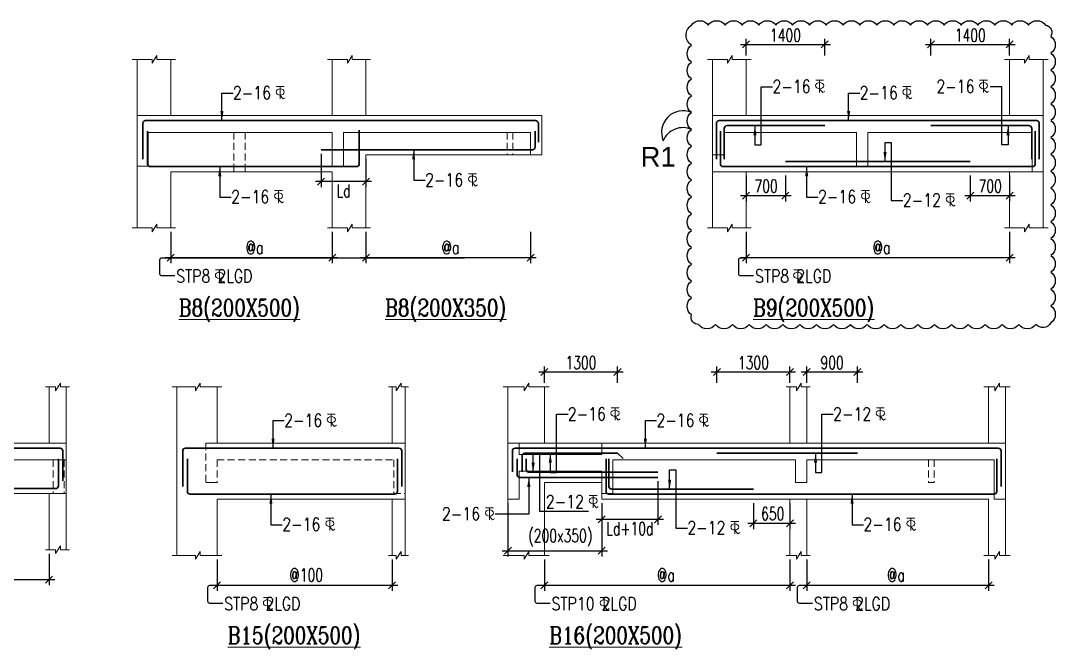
# Model space of a CAD drawing. Header units: millimetres. Extents: x 1255966 to 1543449, y 318653 to 465396.
# Drawn here: x 1524596 to 1543012, y 363590 to 374783 of the extents above; entities that cross this region are included whole.
import ezdxf

# ---------------------------------------------------------------- set-up
doc = ezdxf.new("R2010")
doc.units = ezdxf.units.MM
doc.header["$LTSCALE"] = 500
doc.header["$MEASUREMENT"] = 0
doc.header["$PDMODE"] = 34
doc.linetypes.add('HIDDEN', pattern=[0.375, 0.25, -0.125])
doc.layers.get('Defpoints').update_dxf_attribs({"lineweight": 0})
for name, color, linetype, lineweight in [('BEAM ELE', 2, 'Continuous', 15), ('DIM', 1, 'Continuous', 20), ('TAXT', 3, 'Continuous', 15), ('TEXT', 7, 'Continuous', 13), ('TEXT2', 3, 'Continuous', 15), ('TOWER AREA BEAM..', 3, 'Continuous', 20)]:
    doc.layers.add(name, color=color, linetype=linetype, lineweight=lineweight)
for name, color, linetype in [('CLOUD', 95, 'Continuous'), ('D', 10, 'Continuous'), ('ST DIM.', 1, 'Continuous'), ('STEEL', 1, 'Continuous')]:
    doc.layers.add(name, color=color, linetype=linetype)
doc.styles.add('2MM', font='romans.shx', dxfattribs={"width": 0.7})
doc.styles.add('3mm', font='arial.ttf')
doc.styles.add('BHTESHT$0$HSCC2', font='romanc.shx')
doc.styles.add('haider', font='romans.shx')
doc.dimstyles.new('SHUIB MOD.', dxfattribs={"dimtxt": 230, "dimasz": 130, "dimexe": 100, "dimexo": 70, "dimgap": 50, "dimtad": 2, "dimdec": 0, "dimzin": 4, "dimdsep": 46, "dimtxsty": '2MM', "dimblk": 'OBLIQUE', "dimcen": 0.09, "dimdle": 100, "dimclrd": 1, "dimclre": 1, "dimclrt": 3, "dimadec": 0, "dimazin": 0, "dimtfac": 1, "dimtdec": 0, "dimtix": 1, "dimtmove": 2, "dimatfit": 3, "dimfxl": 100, "dimtolj": 1, "dimlwd": -1, "dimarcsym": 0})

# ---------------------------------------------------------------- blocks, each defined once
blk = doc.blocks.new('_Oblique')
at = {"color": 0, "linetype": 'ByBlock', "lineweight": -2}
blk.add_line((-0.5, -0.5), (0.5, 0.5), dxfattribs=at)
blk = doc.blocks.new('A$C76682FD6')
at = {"layer": 'TEXT', "color": 3, "ltscale": 0.2}
for p, q in [((143, 219, -1), (2, 219, -1)), ((72, 0, -1), (72, 219, -1)), ((72, 63, -1), (128, 0, -1)), ((128, 0, -1), (162, 21))]:
    blk.add_line(p, q, dxfattribs=at)
blk.add_ellipse((72, 124, -1), major_axis=(72.3, 0), ratio=0.753223, dxfattribs=at)
blk = doc.blocks.new('*D117')
at = {"layer": 'Defpoints', "color": 0, "ltscale": 100, "transparency": 16777216}
for p in [(1537509, 371094, 6), (1542199, 371094, 6), (1542199, 370564)]:
    blk.add_point(p, dxfattribs=at)
at = {"layer": 'ST DIM.', "color": 1, "lineweight": -2, "ltscale": 100, "transparency": 16777216}
for p, q in [((1537509, 371024), (1537509, 370464)), ((1542199, 371024), (1542199, 370464))]:
    blk.add_line(p, q, dxfattribs=at)
at = {"layer": 'ST DIM.', "color": 1, "ltscale": 100, "transparency": 16777216}
blk.add_line((1537409, 370564), (1542299, 370564), dxfattribs=at)
at = {"layer": 'ST DIM.', "color": 1, "ltscale": 100, "transparency": 16777216, "xscale": 125, "yscale": 125, "zscale": 125, "rotation": 180}
blk.add_blockref('_Oblique', (1537509, 370564), dxfattribs=at)
at = {"layer": 'ST DIM.', "color": 1, "ltscale": 100, "transparency": 16777216, "xscale": 125, "yscale": 125, "zscale": 125}
blk.add_blockref('_Oblique', (1542199, 370564), dxfattribs=at)
at = {"layer": 'ST DIM.', "color": 3, "ltscale": 100, "transparency": 16777216, "insert": (1539918, 370744), "char_height": 230, "attachment_point": 5, "style": '2MM'}
blk.add_mtext('\\A1;@a', dxfattribs=at)
blk = doc.blocks.new('*D118')
at = {"layer": 'Defpoints', "color": 0, "ltscale": 100, "transparency": 16777216}
for p in [(1542199, 374360), (1540799, 374094), (1542199, 374094)]:
    blk.add_point(p, dxfattribs=at)
at = {"layer": 'ST DIM.', "color": 1, "lineweight": -2, "ltscale": 100, "transparency": 16777216}
for p, q in [((1540799, 374164), (1540799, 374460)), ((1542199, 374164), (1542199, 374460))]:
    blk.add_line(p, q, dxfattribs=at)
at = {"layer": 'ST DIM.', "color": 1, "ltscale": 100, "transparency": 16777216}
blk.add_line((1540699, 374360), (1542299, 374360), dxfattribs=at)
at = {"layer": 'ST DIM.', "color": 1, "ltscale": 100, "transparency": 16777216, "xscale": 125, "yscale": 125, "zscale": 125, "rotation": 180}
blk.add_blockref('_Oblique', (1540799, 374360), dxfattribs=at)
at = {"layer": 'ST DIM.', "color": 1, "ltscale": 100, "transparency": 16777216, "xscale": 125, "yscale": 125, "zscale": 125}
blk.add_blockref('_Oblique', (1542199, 374360), dxfattribs=at)
at = {"layer": 'ST DIM.', "color": 3, "ltscale": 100, "transparency": 16777216, "insert": (1541499, 374525), "char_height": 230, "attachment_point": 5, "style": '2MM'}
blk.add_mtext('\\A1;1400', dxfattribs=at)
blk = doc.blocks.new('*D119')
at = {"layer": 'Defpoints', "color": 0, "ltscale": 100, "transparency": 16777216}
for p in [(1538909, 374360), (1537509, 374094), (1538909, 374094)]:
    blk.add_point(p, dxfattribs=at)
at = {"layer": 'ST DIM.', "color": 1, "lineweight": -2, "ltscale": 100, "transparency": 16777216}
for p, q in [((1537509, 374164), (1537509, 374460)), ((1538909, 374164), (1538909, 374460))]:
    blk.add_line(p, q, dxfattribs=at)
at = {"layer": 'ST DIM.', "color": 1, "ltscale": 100, "transparency": 16777216}
blk.add_line((1537409, 374360), (1539009, 374360), dxfattribs=at)
at = {"layer": 'ST DIM.', "color": 1, "ltscale": 100, "transparency": 16777216, "xscale": 125, "yscale": 125, "zscale": 125, "rotation": 180}
blk.add_blockref('_Oblique', (1537509, 374360), dxfattribs=at)
at = {"layer": 'ST DIM.', "color": 1, "ltscale": 100, "transparency": 16777216, "xscale": 125, "yscale": 125, "zscale": 125}
blk.add_blockref('_Oblique', (1538909, 374360), dxfattribs=at)
at = {"layer": 'ST DIM.', "color": 3, "ltscale": 100, "transparency": 16777216, "insert": (1538209, 374525), "char_height": 230, "attachment_point": 5, "style": '2MM'}
blk.add_mtext('\\A1;1400', dxfattribs=at)
blk = doc.blocks.new('*D120')
at = {"layer": 'Defpoints', "color": 0, "ltscale": 100, "transparency": 16777216}
for p in [(1537509, 372094), (1538209, 372094), (1537509, 371665)]:
    blk.add_point(p, dxfattribs=at)
at = {"layer": 'ST DIM.', "color": 1, "lineweight": -2, "ltscale": 100, "transparency": 16777216}
for p, q in [((1537509, 372024), (1537509, 371565)), ((1538209, 372024), (1538209, 371565))]:
    blk.add_line(p, q, dxfattribs=at)
at = {"layer": 'ST DIM.', "color": 1, "ltscale": 100, "transparency": 16777216}
blk.add_line((1538309, 371665), (1537409, 371665), dxfattribs=at)
at = {"layer": 'ST DIM.', "color": 1, "ltscale": 100, "transparency": 16777216, "xscale": 125, "yscale": 125, "zscale": 125, "rotation": 180}
blk.add_blockref('_Oblique', (1537509, 371665), dxfattribs=at)
at = {"layer": 'ST DIM.', "color": 1, "ltscale": 100, "transparency": 16777216, "xscale": 125, "yscale": 125, "zscale": 125}
blk.add_blockref('_Oblique', (1538209, 371665), dxfattribs=at)
at = {"layer": 'ST DIM.', "color": 3, "ltscale": 100, "transparency": 16777216, "insert": (1537864, 371837), "char_height": 230, "attachment_point": 5, "style": '2MM'}
blk.add_mtext('\\A1;700', dxfattribs=at)
blk = doc.blocks.new('*D121')
at = {"layer": 'Defpoints', "color": 0, "ltscale": 100, "transparency": 16777216}
for p in [(1541499, 372094), (1542199, 372094), (1541499, 371665)]:
    blk.add_point(p, dxfattribs=at)
at = {"layer": 'ST DIM.', "color": 1, "lineweight": -2, "ltscale": 100, "transparency": 16777216}
for p, q in [((1541499, 372024), (1541499, 371565)), ((1542199, 372024), (1542199, 371565))]:
    blk.add_line(p, q, dxfattribs=at)
at = {"layer": 'ST DIM.', "color": 1, "ltscale": 100, "transparency": 16777216}
blk.add_line((1542299, 371665), (1541399, 371665), dxfattribs=at)
at = {"layer": 'ST DIM.', "color": 1, "ltscale": 100, "transparency": 16777216, "xscale": 125, "yscale": 125, "zscale": 125, "rotation": 180}
blk.add_blockref('_Oblique', (1541499, 371665), dxfattribs=at)
at = {"layer": 'ST DIM.', "color": 1, "ltscale": 100, "transparency": 16777216, "xscale": 125, "yscale": 125, "zscale": 125}
blk.add_blockref('_Oblique', (1542199, 371665), dxfattribs=at)
at = {"layer": 'ST DIM.', "color": 3, "ltscale": 100, "transparency": 16777216, "insert": (1541854, 371837), "char_height": 230, "attachment_point": 5, "style": '2MM'}
blk.add_mtext('\\A1;700', dxfattribs=at)
blk = doc.blocks.new('*D122')
at = {"layer": 'Defpoints', "color": 0, "ltscale": 100, "transparency": 16777216}
for p in [(1527267, 371094, 6), (1530142, 371094, 6), (1530142, 370564)]:
    blk.add_point(p, dxfattribs=at)
at = {"layer": 'ST DIM.', "color": 1, "lineweight": -2, "ltscale": 100, "transparency": 16777216}
for p, q in [((1527267, 371024), (1527267, 370464)), ((1530142, 371024), (1530142, 370464))]:
    blk.add_line(p, q, dxfattribs=at)
at = {"layer": 'ST DIM.', "color": 1, "ltscale": 100, "transparency": 16777216}
blk.add_line((1527167, 370564), (1530242, 370564), dxfattribs=at)
at = {"layer": 'ST DIM.', "color": 1, "ltscale": 100, "transparency": 16777216, "xscale": 125, "yscale": 125, "zscale": 125, "rotation": 180}
blk.add_blockref('_Oblique', (1527267, 370564), dxfattribs=at)
at = {"layer": 'ST DIM.', "color": 1, "ltscale": 100, "transparency": 16777216, "xscale": 125, "yscale": 125, "zscale": 125}
blk.add_blockref('_Oblique', (1530142, 370564), dxfattribs=at)
at = {"layer": 'ST DIM.', "color": 3, "ltscale": 100, "transparency": 16777216, "insert": (1528757, 370744), "char_height": 230, "attachment_point": 5, "style": '2MM'}
blk.add_mtext('\\A1;@a', dxfattribs=at)
blk = doc.blocks.new('*D123')
at = {"layer": 'Defpoints', "color": 0, "ltscale": 100, "transparency": 16777216}
for p in [(1530742, 371094, 6), (1533672, 371094, 6), (1533672, 370564)]:
    blk.add_point(p, dxfattribs=at)
at = {"layer": 'ST DIM.', "color": 1, "lineweight": -2, "ltscale": 100, "transparency": 16777216}
for p, q in [((1530742, 371024), (1530742, 370464)), ((1533672, 371024), (1533672, 370464))]:
    blk.add_line(p, q, dxfattribs=at)
at = {"layer": 'ST DIM.', "color": 1, "ltscale": 100, "transparency": 16777216}
blk.add_line((1530642, 370564), (1533772, 370564), dxfattribs=at)
at = {"layer": 'ST DIM.', "color": 1, "ltscale": 100, "transparency": 16777216, "xscale": 125, "yscale": 125, "zscale": 125, "rotation": 180}
blk.add_blockref('_Oblique', (1530742, 370564), dxfattribs=at)
at = {"layer": 'ST DIM.', "color": 1, "ltscale": 100, "transparency": 16777216, "xscale": 125, "yscale": 125, "zscale": 125}
blk.add_blockref('_Oblique', (1533672, 370564), dxfattribs=at)
at = {"layer": 'ST DIM.', "color": 3, "ltscale": 100, "transparency": 16777216, "insert": (1532245, 370744), "char_height": 230, "attachment_point": 5, "style": '2MM'}
blk.add_mtext('\\A1;@a', dxfattribs=at)
blk = doc.blocks.new('*D132')
at = {"layer": 'Defpoints', "color": 0, "ltscale": 100, "transparency": 16777216}
for p in [(1522882, 365362, 6), (1525102, 365362, 6), (1525102, 364831)]:
    blk.add_point(p, dxfattribs=at)
at = {"layer": 'ST DIM.', "color": 1, "lineweight": -2, "ltscale": 100, "transparency": 16777216}
for p, q in [((1522882, 365292), (1522882, 364731)), ((1525102, 365292), (1525102, 364731))]:
    blk.add_line(p, q, dxfattribs=at)
at = {"layer": 'ST DIM.', "color": 1, "ltscale": 100, "transparency": 16777216}
blk.add_line((1522782, 364831), (1525202, 364831), dxfattribs=at)
at = {"layer": 'ST DIM.', "color": 1, "ltscale": 100, "transparency": 16777216, "xscale": 125, "yscale": 125, "zscale": 125, "rotation": 180}
blk.add_blockref('_Oblique', (1522882, 364831), dxfattribs=at)
at = {"layer": 'ST DIM.', "color": 1, "ltscale": 100, "transparency": 16777216, "xscale": 125, "yscale": 125, "zscale": 125}
blk.add_blockref('_Oblique', (1525102, 364831), dxfattribs=at)
at = {"layer": 'ST DIM.', "color": 3, "ltscale": 100, "transparency": 16777216, "insert": (1524033, 365012), "char_height": 230, "attachment_point": 5, "style": '2MM'}
blk.add_mtext('\\A1;@100', dxfattribs=at)
blk = doc.blocks.new('*D133')
at = {"layer": 'Defpoints', "color": 0, "ltscale": 100, "transparency": 16777216}
for p in [(1528092, 365262, 6), (1531207, 365262, 6), (1531207, 364731)]:
    blk.add_point(p, dxfattribs=at)
at = {"layer": 'ST DIM.', "color": 1, "lineweight": -2, "ltscale": 100, "transparency": 16777216}
for p, q in [((1528092, 365192), (1528092, 364631)), ((1531207, 365192), (1531207, 364631))]:
    blk.add_line(p, q, dxfattribs=at)
at = {"layer": 'ST DIM.', "color": 1, "ltscale": 100, "transparency": 16777216}
blk.add_line((1527992, 364731), (1531307, 364731), dxfattribs=at)
at = {"layer": 'ST DIM.', "color": 1, "ltscale": 100, "transparency": 16777216, "xscale": 125, "yscale": 125, "zscale": 125, "rotation": 180}
blk.add_blockref('_Oblique', (1528092, 364731), dxfattribs=at)
at = {"layer": 'ST DIM.', "color": 1, "ltscale": 100, "transparency": 16777216, "xscale": 125, "yscale": 125, "zscale": 125}
blk.add_blockref('_Oblique', (1531207, 364731), dxfattribs=at)
at = {"layer": 'ST DIM.', "color": 3, "ltscale": 100, "transparency": 16777216, "insert": (1529678, 364912), "char_height": 230, "attachment_point": 5, "style": '2MM'}
blk.add_mtext('\\A1;@100', dxfattribs=at)
blk = doc.blocks.new('*D134')
at = {"layer": 'Defpoints', "color": 0, "ltscale": 100, "transparency": 16777216}
for p in [(1533919, 365262, 6), (1538289, 365262, 6), (1538289, 364731)]:
    blk.add_point(p, dxfattribs=at)
at = {"layer": 'ST DIM.', "color": 1, "lineweight": -2, "ltscale": 100, "transparency": 16777216}
for p, q in [((1533919, 365192), (1533919, 364631)), ((1538289, 365192), (1538289, 364631))]:
    blk.add_line(p, q, dxfattribs=at)
at = {"layer": 'ST DIM.', "color": 1, "ltscale": 100, "transparency": 16777216}
blk.add_line((1533819, 364731), (1538389, 364731), dxfattribs=at)
at = {"layer": 'ST DIM.', "color": 1, "ltscale": 100, "transparency": 16777216, "xscale": 125, "yscale": 125, "zscale": 125, "rotation": 180}
blk.add_blockref('_Oblique', (1533919, 364731), dxfattribs=at)
at = {"layer": 'ST DIM.', "color": 1, "ltscale": 100, "transparency": 16777216, "xscale": 125, "yscale": 125, "zscale": 125}
blk.add_blockref('_Oblique', (1538289, 364731), dxfattribs=at)
at = {"layer": 'ST DIM.', "color": 3, "ltscale": 100, "transparency": 16777216, "insert": (1536081, 364912), "char_height": 230, "attachment_point": 5, "style": '2MM'}
blk.add_mtext('\\A1;@a', dxfattribs=at)
blk = doc.blocks.new('*D135')
at = {"layer": 'Defpoints', "color": 0, "ltscale": 100, "transparency": 16777216}
for p in [(1538589, 365262, 6), (1541824, 365262, 6), (1541824, 364731)]:
    blk.add_point(p, dxfattribs=at)
at = {"layer": 'ST DIM.', "color": 1, "lineweight": -2, "ltscale": 100, "transparency": 16777216}
for p, q in [((1538589, 365192), (1538589, 364631)), ((1541824, 365192), (1541824, 364631))]:
    blk.add_line(p, q, dxfattribs=at)
at = {"layer": 'ST DIM.', "color": 1, "ltscale": 100, "transparency": 16777216}
blk.add_line((1538489, 364731), (1541924, 364731), dxfattribs=at)
at = {"layer": 'ST DIM.', "color": 1, "ltscale": 100, "transparency": 16777216, "xscale": 125, "yscale": 125, "zscale": 125, "rotation": 180}
blk.add_blockref('_Oblique', (1538589, 364731), dxfattribs=at)
at = {"layer": 'ST DIM.', "color": 1, "ltscale": 100, "transparency": 16777216, "xscale": 125, "yscale": 125, "zscale": 125}
blk.add_blockref('_Oblique', (1541824, 364731), dxfattribs=at)
at = {"layer": 'ST DIM.', "color": 3, "ltscale": 100, "transparency": 16777216, "insert": (1540175, 364912), "char_height": 230, "attachment_point": 5, "style": '2MM'}
blk.add_mtext('\\A1;@a', dxfattribs=at)
blk = doc.blocks.new('*D217')
at = {"layer": 'Defpoints', "color": 0, "ltscale": 100, "transparency": 16777216}
for p in [(1529942, 372484), (1530742, 372394), (1529942, 371918)]:
    blk.add_point(p, dxfattribs=at)
at = {"layer": 'ST DIM.', "color": 1, "lineweight": -2, "ltscale": 100, "transparency": 16777216}
for p, q in [((1529942, 372414), (1529942, 371818)), ((1530742, 372324), (1530742, 371818))]:
    blk.add_line(p, q, dxfattribs=at)
at = {"layer": 'ST DIM.', "color": 1, "ltscale": 100, "transparency": 16777216}
blk.add_line((1530842, 371918), (1529842, 371918), dxfattribs=at)
at = {"layer": 'ST DIM.', "color": 1, "ltscale": 100, "transparency": 16777216, "xscale": 125, "yscale": 125, "zscale": 125, "rotation": 180}
blk.add_blockref('_Oblique', (1529942, 371918), dxfattribs=at)
at = {"layer": 'ST DIM.', "color": 1, "ltscale": 100, "transparency": 16777216, "xscale": 125, "yscale": 125, "zscale": 125}
blk.add_blockref('_Oblique', (1530742, 371918), dxfattribs=at)
at = {"layer": 'ST DIM.', "color": 3, "ltscale": 100, "transparency": 16777216, "insert": (1530342, 371753), "char_height": 230, "attachment_point": 5, "style": '2MM'}
blk.add_mtext('\\A1;Ld', dxfattribs=at)
blk = doc.blocks.new('*D361')
at = {"layer": 'Defpoints', "color": 0, "ltscale": 100, "transparency": 16777216}
for p in [(1535939, 366652, -989011), (1534939, 366262), (1535939, 365905)]:
    blk.add_point(p, dxfattribs=at)
at = {"layer": 'ST DIM.', "color": 1, "lineweight": -2, "ltscale": 100, "transparency": 16777216}
for p, q in [((1535939, 366582), (1535939, 365805)), ((1534939, 366192), (1534939, 365805))]:
    blk.add_line(p, q, dxfattribs=at)
at = {"layer": 'ST DIM.', "color": 1, "ltscale": 100, "transparency": 16777216}
blk.add_line((1534839, 365905), (1536039, 365905), dxfattribs=at)
at = {"layer": 'ST DIM.', "color": 1, "ltscale": 100, "transparency": 16777216, "xscale": 125, "yscale": 125, "zscale": 125, "rotation": 180}
blk.add_blockref('_Oblique', (1534939, 365905), dxfattribs=at)
at = {"layer": 'ST DIM.', "color": 1, "ltscale": 100, "transparency": 16777216, "xscale": 125, "yscale": 125, "zscale": 125}
blk.add_blockref('_Oblique', (1535939, 365905), dxfattribs=at)
at = {"layer": 'ST DIM.', "color": 3, "ltscale": 100, "transparency": 16777216, "insert": (1535439, 365740), "char_height": 230, "attachment_point": 5, "style": '2MM'}
blk.add_mtext('\\A1;Ld+10d', dxfattribs=at)
blk = doc.blocks.new('*D362')
at = {"layer": 'Defpoints', "color": 0, "ltscale": 100, "transparency": 16777216}
for p in [(1533269, 366262), (1534939, 366262), (1534939, 365344)]:
    blk.add_point(p, dxfattribs=at)
at = {"layer": 'ST DIM.', "color": 1, "lineweight": -2, "ltscale": 100, "transparency": 16777216}
for p, q in [((1533269, 366192), (1533269, 365244)), ((1534939, 366192), (1534939, 365244))]:
    blk.add_line(p, q, dxfattribs=at)
at = {"layer": 'ST DIM.', "color": 1, "ltscale": 100, "transparency": 16777216}
blk.add_line((1533169, 365344), (1535039, 365344), dxfattribs=at)
at = {"layer": 'ST DIM.', "color": 1, "ltscale": 100, "transparency": 16777216, "xscale": 125, "yscale": 125, "zscale": 125, "rotation": 180}
blk.add_blockref('_Oblique', (1533269, 365344), dxfattribs=at)
at = {"layer": 'ST DIM.', "color": 1, "ltscale": 100, "transparency": 16777216, "xscale": 125, "yscale": 125, "zscale": 125}
blk.add_blockref('_Oblique', (1534939, 365344), dxfattribs=at)
at = {"layer": 'ST DIM.', "color": 3, "ltscale": 100, "transparency": 16777216, "insert": (1534201, 365575), "char_height": 230, "attachment_point": 5, "style": '2MM'}
blk.add_mtext('\\A1;(200x350)', dxfattribs=at)
blk = doc.blocks.new('*D439')
at = {"layer": 'Defpoints', "color": 0, "ltscale": 100, "transparency": 16777216}
for p in [(1539489, 368528), (1538589, 368262), (1539489, 368262)]:
    blk.add_point(p, dxfattribs=at)
at = {"layer": 'ST DIM.', "color": 1, "ltscale": 100, "transparency": 16777216}
blk.add_line((1538489, 368528), (1539589, 368528), dxfattribs=at)
at = {"layer": 'ST DIM.', "color": 1, "lineweight": -2, "ltscale": 100, "transparency": 16777216}
for p, q in [((1538589, 368332), (1538589, 368628)), ((1539489, 368332), (1539489, 368628))]:
    blk.add_line(p, q, dxfattribs=at)
at = {"layer": 'ST DIM.', "color": 1, "ltscale": 100, "transparency": 16777216, "xscale": 125, "yscale": 125, "zscale": 125, "rotation": 180}
blk.add_blockref('_Oblique', (1538589, 368528), dxfattribs=at)
at = {"layer": 'ST DIM.', "color": 1, "ltscale": 100, "transparency": 16777216, "xscale": 125, "yscale": 125, "zscale": 125}
blk.add_blockref('_Oblique', (1539489, 368528), dxfattribs=at)
at = {"layer": 'ST DIM.', "color": 3, "ltscale": 100, "transparency": 16777216, "insert": (1539039, 368693), "char_height": 230, "attachment_point": 5, "style": '2MM'}
blk.add_mtext('\\A1;900', dxfattribs=at)
blk = doc.blocks.new('*D440')
at = {"layer": 'Defpoints', "color": 0, "ltscale": 100, "transparency": 16777216}
for p in [(1538289, 368528), (1536989, 368262), (1538289, 368262)]:
    blk.add_point(p, dxfattribs=at)
at = {"layer": 'ST DIM.', "color": 1, "ltscale": 100, "transparency": 16777216}
blk.add_line((1536889, 368528), (1538389, 368528), dxfattribs=at)
at = {"layer": 'ST DIM.', "color": 1, "lineweight": -2, "ltscale": 100, "transparency": 16777216}
for p, q in [((1536989, 368332), (1536989, 368628)), ((1538289, 368332), (1538289, 368628))]:
    blk.add_line(p, q, dxfattribs=at)
at = {"layer": 'ST DIM.', "color": 1, "ltscale": 100, "transparency": 16777216, "xscale": 125, "yscale": 125, "zscale": 125, "rotation": 180}
blk.add_blockref('_Oblique', (1536989, 368528), dxfattribs=at)
at = {"layer": 'ST DIM.', "color": 1, "ltscale": 100, "transparency": 16777216, "xscale": 125, "yscale": 125, "zscale": 125}
blk.add_blockref('_Oblique', (1538289, 368528), dxfattribs=at)
at = {"layer": 'ST DIM.', "color": 3, "ltscale": 100, "transparency": 16777216, "insert": (1537639, 368693), "char_height": 230, "attachment_point": 5, "style": '2MM'}
blk.add_mtext('\\A1;1300', dxfattribs=at)
blk = doc.blocks.new('*D441')
at = {"layer": 'Defpoints', "color": 0, "ltscale": 100, "transparency": 16777216}
for p in [(1535219, 368528), (1533919, 368262), (1535219, 368262)]:
    blk.add_point(p, dxfattribs=at)
at = {"layer": 'ST DIM.', "color": 1, "ltscale": 100, "transparency": 16777216}
blk.add_line((1533819, 368528), (1535319, 368528), dxfattribs=at)
at = {"layer": 'ST DIM.', "color": 1, "lineweight": -2, "ltscale": 100, "transparency": 16777216}
for p, q in [((1533919, 368332), (1533919, 368628)), ((1535219, 368332), (1535219, 368628))]:
    blk.add_line(p, q, dxfattribs=at)
at = {"layer": 'ST DIM.', "color": 1, "ltscale": 100, "transparency": 16777216, "xscale": 125, "yscale": 125, "zscale": 125, "rotation": 180}
blk.add_blockref('_Oblique', (1533919, 368528), dxfattribs=at)
at = {"layer": 'ST DIM.', "color": 1, "ltscale": 100, "transparency": 16777216, "xscale": 125, "yscale": 125, "zscale": 125}
blk.add_blockref('_Oblique', (1535219, 368528), dxfattribs=at)
at = {"layer": 'ST DIM.', "color": 3, "ltscale": 100, "transparency": 16777216, "insert": (1534569, 368693), "char_height": 230, "attachment_point": 5, "style": '2MM'}
blk.add_mtext('\\A1;1300', dxfattribs=at)
blk = doc.blocks.new('*D442')
at = {"layer": 'Defpoints', "color": 0, "ltscale": 100, "transparency": 16777216}
for p in [(1537639, 366262), (1538289, 366262), (1537639, 365832)]:
    blk.add_point(p, dxfattribs=at)
at = {"layer": 'ST DIM.', "color": 1, "lineweight": -2, "ltscale": 100, "transparency": 16777216}
for p, q in [((1537639, 366192), (1537639, 365732)), ((1538289, 366192), (1538289, 365732))]:
    blk.add_line(p, q, dxfattribs=at)
at = {"layer": 'ST DIM.', "color": 1, "ltscale": 100, "transparency": 16777216}
blk.add_line((1538389, 365832), (1537539, 365832), dxfattribs=at)
at = {"layer": 'ST DIM.', "color": 1, "ltscale": 100, "transparency": 16777216, "xscale": 125, "yscale": 125, "zscale": 125, "rotation": 180}
blk.add_blockref('_Oblique', (1537639, 365832), dxfattribs=at)
at = {"layer": 'ST DIM.', "color": 1, "ltscale": 100, "transparency": 16777216, "xscale": 125, "yscale": 125, "zscale": 125}
blk.add_blockref('_Oblique', (1538289, 365832), dxfattribs=at)
at = {"layer": 'ST DIM.', "color": 3, "ltscale": 100, "transparency": 16777216, "insert": (1537982, 366004), "char_height": 230, "attachment_point": 5, "style": '2MM'}
blk.add_mtext('\\A1;650', dxfattribs=at)

msp = doc.modelspace()

# ---------------------------------------------------------------- linework, layer by layer
at = {"layer": 'BEAM ELE', "color": 3}
for points in [[(1527350.4, 374094.2), (1527022, 374094.2), (1527022, 374162.8), (1526937.4, 374026.2), (1526937.4, 374094.2), (1526582.2, 374094.2)], [(1530825.4, 374094.2), (1530497, 374094.2), (1530497, 374162.8), (1530412.5, 374026.2), (1530412.5, 374094.2), (1530057.2, 374094.2)], [(1537596.8, 374094.2), (1537259.8, 374094.2), (1537259.8, 374162.8), (1537175.3, 374026.2), (1537175.3, 374094.2), (1536819.5, 374094.2)], [(1542886.8, 374094.2), (1542549.8, 374094.2), (1542549.8, 374162.8), (1542465.3, 374026.2), (1542465.3, 374094.2), (1542109.5, 374094.2)], [(1527350.4, 371094.2), (1527022, 371094.2), (1527022, 371162.8), (1526937.4, 371026.2), (1526937.4, 371094.2), (1526582.2, 371094.2)], [(1530825.4, 371094.2), (1530497, 371094.2), (1530497, 371162.8), (1530412.5, 371026.2), (1530412.5, 371094.2), (1530057.2, 371094.2)], [(1537596.8, 371094.2), (1537259.8, 371094.2), (1537259.8, 371162.8), (1537175.3, 371026.2), (1537175.3, 371094.2), (1536819.5, 371094.2)], [(1542886.8, 371094.2), (1542549.8, 371094.2), (1542549.8, 371162.8), (1542465.3, 371026.2), (1542465.3, 371094.2), (1542109.5, 371094.2)], [(1525465.2, 368261.6), (1525301.4, 368261.6), (1525301.4, 368330.3), (1525216.9, 368193.6), (1525216.9, 368261.6), (1525036.4, 368261.6)], [(1528174.7, 368261.6), (1527789.4, 368261.6), (1527789.4, 368330.3), (1527704.8, 368193.6), (1527704.8, 368261.6), (1527291.4, 368261.6)], [(1531499.3, 368261.6), (1531366.7, 368261.6), (1531366.7, 368330.3), (1531282.1, 368193.6), (1531282.1, 368261.6), (1531140.5, 368261.6)], [(1534001.8, 368261.6), (1533642.6, 368261.6), (1533642.6, 368330.3), (1533558, 368193.6), (1533558, 368261.6), (1533183.6, 368261.6)], [(1538651.4, 368261.6), (1538487.7, 368261.6), (1538487.7, 368330.3), (1538403.2, 368193.6), (1538403.2, 368261.6), (1538222.7, 368261.6)], [(1542210.3, 368261.6), (1542018.8, 368261.6), (1542018.8, 368330.3), (1541934.2, 368193.6), (1541934.2, 368261.6), (1541738.6, 368261.6)], [(1525465.2, 365361.6), (1525301.4, 365361.6), (1525301.4, 365430.3), (1525216.9, 365293.6), (1525216.9, 365361.6), (1525036.4, 365361.6)], [(1528174.7, 365261.6), (1527789.4, 365261.6), (1527789.4, 365330.3), (1527704.8, 365193.6), (1527704.8, 365261.6), (1527291.4, 365261.6)], [(1531499.3, 365261.6), (1531366.7, 365261.6), (1531366.7, 365330.3), (1531282.1, 365193.6), (1531282.1, 365261.6), (1531140.5, 365261.6)], [(1534001.8, 365261.6), (1533642.6, 365261.6), (1533642.6, 365330.3), (1533558, 365193.6), (1533558, 365261.6), (1533183.6, 365261.6)], [(1538651.4, 365261.6), (1538487.7, 365261.6), (1538487.7, 365330.3), (1538403.2, 365193.6), (1538403.2, 365261.6), (1538222.7, 365261.6)], [(1542210.3, 365261.6), (1542018.8, 365261.6), (1542018.8, 365330.3), (1541934.2, 365193.6), (1541934.2, 365261.6), (1541738.6, 365261.6)]]:
    msp.add_lwpolyline(points, dxfattribs=at)
at = {"layer": 'CLOUD', "color": 1}
msp.add_lwpolyline([(1536535.6, 374705.3, -0.5205671), (1536835.6, 374705.3, -0.5205671), (1537135.6, 374705.3, -0.5205671), (1537435.6, 374705.3, -0.5205671), (1537735.6, 374705.3, -0.5205671), (1538035.6, 374705.3, -0.5205671), (1538335.6, 374705.3, -0.5205671), (1538635.6, 374705.3, -0.5205671), (1538935.6, 374705.3, -0.5205671), (1539235.6, 374705.3, -0.5205671), (1539535.6, 374705.3, -0.5205671), (1539835.6, 374705.3, -0.5205671), (1540135.6, 374705.3, -0.5205671), (1540435.6, 374705.3, -0.5205671), (1540735.6, 374705.3, -0.5205671), (1541035.6, 374705.3, -0.5205671), (1541335.6, 374705.3, -0.5205671), (1541635.6, 374705.3, -0.5205671), (1541935.6, 374705.3, -0.5205671), (1542235.6, 374705.3, -0.5205671), (1542535.6, 374705.3, -0.5205671), (1542835.6, 374705.3, -0.5205671), (1542934.3, 374504, -0.5205671), (1542934.3, 374204, -0.5205671), (1542934.3, 373904, -0.5205671), (1542934.3, 373604, -0.5205671), (1542934.3, 373304, -0.5205671), (1542934.3, 373004, -0.5205671), (1542934.3, 372704, -0.5205671), (1542934.3, 372404, -0.5205671), (1542934.3, 372104, -0.5205671), (1542934.3, 371804, -0.5205671), (1542934.3, 371504, -0.5205671), (1542934.3, 371204, -0.5205671), (1542934.3, 370904, -0.5205671), (1542934.3, 370604, -0.5205671), (1542934.3, 370304, -0.5205671), (1542934.3, 370004, -0.5205671), (1542934.3, 369704, -0.5205671), (1542934.3, 369404, -0.5205671), (1542663.8, 369374.5, -0.5205671), (1542363.8, 369374.5, -0.5205671), (1542063.8, 369374.5, -0.5205671), (1541763.8, 369374.5, -0.5205671), (1541463.8, 369374.5, -0.5205671), (1541163.8, 369374.5, -0.5205671), (1540863.8, 369374.5, -0.5205671), (1540563.8, 369374.5, -0.5205671), (1540263.8, 369374.5, -0.5205671), (1539963.8, 369374.5, -0.5205671), (1539663.8, 369374.5, -0.5205671), (1539363.8, 369374.5, -0.5205671), (1539063.8, 369374.5, -0.5205671), (1538763.8, 369374.5, -0.5205671), (1538463.8, 369374.5, -0.5205671), (1538163.8, 369374.5, -0.5205671), (1537863.8, 369374.5, -0.5205671), (1537563.8, 369374.5, -0.5205671), (1537263.8, 369374.5, -0.5205671), (1536963.8, 369374.5, -0.5205671), (1536663.8, 369374.5, -0.5205671), (1536535.6, 369546.4, -0.5205671), (1536535.6, 369846.4, -0.5205671), (1536535.6, 370146.4, -0.5205671), (1536535.6, 370446.4, -0.5205671), (1536535.6, 370746.4, -0.5205671), (1536535.6, 371046.4, -0.5205671), (1536535.6, 371346.4, -0.5205671), (1536535.6, 371646.4, -0.5205671), (1536535.6, 371946.4, -0.5205671), (1536535.6, 372246.4, -0.5205671), (1536535.6, 372546.4, -0.5205671), (1536535.6, 372846.4, -0.5205671), (1536535.6, 373146.4, -0.5205671), (1536535.6, 373446.4, -0.5205671), (1536535.6, 373746.4, -0.5205671), (1536535.6, 374046.4, -0.5205671), (1536535.6, 374346.4, -0.5205671)], format="xyb", close=True, dxfattribs=at)
at = {"layer": 'CLOUD', "color": 1, "ltscale": 10}
for centre, radius, start, end in [((1536384, 372797.5), 380.4, 66.51447, 203.39855), ((1536382.3, 372503.5), 375.6, 65.89933, 157.63729)]:
    msp.add_arc(centre, radius, start, end, dxfattribs=at)
at = {"layer": 'ST DIM.'}
for points, elevation in [([(1527338.3, 370238.5), (1527109.9, 370238.5, -0.4142136), (1527074.2, 370274.3), (1527074.2, 370527.9, -0.4142136), (1527109.9, 370563.6), (1532496.8, 370563.6)], -2.7), ([(1537642.3, 370238.5), (1537414, 370238.5, -0.4142136), (1537378.2, 370274.3), (1537378.2, 370527.9, -0.4142136), (1537414, 370563.6), (1537509.2, 370563.6)], -2.7), ([(1528192.9, 364405.9), (1527964.5, 364405.9, -0.4142136), (1527928.7, 364441.7), (1527928.7, 364695.3, -0.4142136), (1527964.5, 364731.1), (1528091.6, 364731.1)], -2.7), ([(1534020, 364405.9), (1533791.7, 364405.9, -0.4142136), (1533755.9, 364441.7), (1533755.9, 364695.3, -0.4142136), (1533791.7, 364731.1), (1533918.8, 364731.1)], -2.7), ([(1538690, 364405.9), (1538461.7, 364405.9, -0.4142136), (1538425.9, 364441.7), (1538425.9, 364695.3, -0.4142136), (1538461.7, 364731.1), (1538588.8, 364731.1)], -6.3)]:
    msp.add_lwpolyline(points, format="xyb", dxfattribs=dict(at, elevation=elevation))
at = {"layer": 'STEEL', "color": 4, "lineweight": 30, "ltscale": 10}
for p, q in [((1526769.9, 372320.5, -186.5), (1526769.9, 372954.2, -186.5)), ((1526819.9, 373004.2, -140.7), (1533760.6, 373004.2, -2346141.3)), ((1533810.4, 372620.5, -186.5), (1533810.4, 372954.2, -186.5)), ((1536979.2, 372320.5, -186.5), (1536979.2, 372954.2, -186.5)), ((1537029.2, 373004.2, -140.7), (1542677.8, 373004.2, -416259)), ((1542727.8, 372320.5, -186.5), (1542727.8, 372954.2, -186.5)), ((1526853.5, 372234.2, -599978), (1526853.5, 372815.2, -599978)), ((1530623.6, 372234.2, 475994), (1530623.6, 372834.8, 475994)), ((1533754.1, 372534.2, -599978), (1533754.1, 372815.2, -599978)), ((1537051.4, 372234.2, -599978), (1537051.4, 372815.2, -599978)), ((1537118.6, 372320.5, -186.5), (1537118.6, 372864.2, -2350069.7)), ((1537168.5, 372914.2, -2337986.1), (1538909.2, 372914.2, -2792307)), ((1540799.2, 372914.2, -2074398.5), (1542541.9, 372914.2, -2403626.7)), ((1542591.9, 372320.5, -186.5), (1542591.9, 372864.2, -1484601.9)), ((1542655.6, 372234.2, -599978), (1542655.6, 372815.2, -599978)), ((1529942.3, 372484.2, -1933311.8), (1533704.1, 372484.2, -2883032.6)), ((1538209.2, 372274.2, -2068947.1), (1541499.2, 372274.2, -2277639.2)), ((1526903.5, 372184.2, -599942.4), (1530573.6, 372184.2, -1807060.6)), ((1537101.4, 372184.2, -599942.4), (1542605.6, 372184.2, -991833.7)), ((1520097.1, 367171.6, -140.7), (1525295.6, 367171.6, -2346141.3)), ((1525345.4, 366587.9, -186.5), (1525345.4, 367121.6, -186.5)), ((1527479.1, 366487.9, -186.5), (1527479.1, 367121.6, -186.5)), ((1527529.1, 367171.6, -140.7), (1531329.7, 367171.6, -2346141.3)), ((1531379.5, 366487.9, -186.5), (1531379.5, 367121.6, -186.5)), ((1533347.2, 366748.7, -186.5), (1533347.2, 367121.6, -186.5)), ((1533397.2, 367171.6, -140.7), (1541997.2, 367171.6, -2346141.3)), ((1533570.7, 367081.6, -2400676.5), (1535218.8, 367081.6, -2509737.3)), ((1535218.8, 367081.6, -2509737.3), (1535322.3, 366990.4)), ((1536988.8, 367081.6, -2626868.1), (1539488.8, 367081.6, -2792307)), ((1542047, 366487.9, -186.5), (1542047, 367121.6, -186.5)), ((1525267.3, 366501.6, -599978), (1525267.3, 366982.7, -599978)), ((1527562.7, 366401.6, -599978), (1527562.7, 366982.7, -599978)), ((1531301.4, 366401.6, -599978), (1531301.4, 366982.7, -599978)), ((1533430.8, 366701.6, -599978), (1533430.8, 366982.7, -599978)), ((1533520.7, 366748.7, -186.5), (1533520.7, 367031.6, -2370036)), ((1533596.3, 366791.6, -599978), (1533596.3, 366982.7, -599978)), ((1535016.3, 366401.6, -599978), (1535016.3, 366982.7, -599978)), ((1535066.6, 366489.3, -599978), (1535066.6, 366982.7, -599978)), ((1541968.9, 366401.6, -599978), (1541968.9, 366982.7, -599978)), ((1533646.3, 366741.6, -1636092), (1535938.8, 366741.6, -2252034.2)), ((1533480.8, 366651.6, -599942.4), (1535938.8, 366651.6, -1260356.8)), ((1520161.2, 366451.6, -599942.4), (1525217.3, 366451.6, -2883032.6)), ((1527612.7, 366351.6, -599942.4), (1531251.4, 366351.6, -2883032.6)), ((1535066.3, 366351.6, -1023614.2), (1541918.9, 366351.6, -2883032.6)), ((1535116.6, 366441.6, -1037268.3), (1537638.8, 366441.6, -1721645.1))]:
    msp.add_line(p, q, dxfattribs=at)
for centre, radius, start, end in [((1526819.9, 372954.2, -186.5), 50, 90, 180), ((1533760.4, 372954.2, -186.5), 50, 0, 90), ((1537029.2, 372954.2, -186.5), 50, 90, 180), ((1542677.8, 372954.2, -186.5), 50, 0, 90), ((1537168.6, 372864.2, -2350069.7), 50, 90, 180), ((1542541.9, 372864.2, -1484601.9), 50, 0, 90), ((1533704.1, 372534.2, -599978), 50, 270, 0), ((1526903.5, 372234.2, -599978), 50, 180, 270), ((1530573.6, 372234.2, 475994), 50, 270, 0), ((1537101.4, 372234.2, -599978), 50, 180, 270), ((1542605.6, 372234.2, -599978), 50, 270, 0), ((1525295.4, 367121.6, -186.5), 50, 0, 90), ((1527529.1, 367121.6, -186.5), 50, 90, 180), ((1531329.5, 367121.6, -186.5), 50, 0, 90), ((1533397.2, 367121.6, -186.5), 50, 90, 180), ((1533570.7, 367031.6, -2370036), 50, 90, 180), ((1541997, 367121.6, -186.5), 50, 0, 90), ((1533480.8, 366701.6, -599978), 50, 180, 270), ((1533646.3, 366791.6, -599978), 50, 180, 270), ((1525217.3, 366501.6, -599978), 50, 270, 0), ((1527612.7, 366401.6, -599978), 50, 180, 270), ((1531251.4, 366401.6, -599978), 50, 270, 0), ((1535066.3, 366401.6, -599978), 50, 180, 270), ((1535114.7, 366489.6, -599978), 48, 180.4173, 272.32931), ((1541918.9, 366401.6, -599978), 50, 270, 0)]:
    msp.add_arc(centre, radius, start, end, dxfattribs=at)
at = {"layer": 'TOWER AREA BEAM..'}
for p, q in [((1526667.3, 374094.2), (1526667.3, 371094.2)), ((1527267.3, 374094.2), (1527267.3, 373094.2)), ((1530142.3, 374094.2), (1530142.3, 373094.2)), ((1530742.3, 374094.2), (1530742.3, 373094.2)), ((1536909.2, 374094.2), (1536909.2, 373094.2)), ((1537509.2, 374094.2), (1537509.2, 373094.2)), ((1542199.2, 374094.2), (1542199.2, 373094.2)), ((1542799.2, 374094.2), (1542799.2, 373094.2)), ((1526667.3, 373094.2), (1533872.3, 373094.2)), ((1533872.3, 373094.2), (1533872.3, 372394.2)), ((1536909.2, 373094.2), (1536909.2, 371094.2)), ((1536909.2, 373094.2), (1542799.2, 373094.2)), ((1542799.2, 373094.2), (1542799.2, 372094.2)), ((1526867.3, 372794.2), (1526867.3, 372194.2)), ((1526867.3, 372794.2), (1530142.3, 372794.2)), ((1530142.3, 372794.2), (1530142.3, 372194.2)), ((1530342.3, 372794.2, 1735416.3), (1530342.3, 372194.2, 1735416.3)), ((1530342.3, 372794.2), (1533672.3, 372794.2)), ((1533672.3, 372794.2), (1533672.3, 372394.2)), ((1537109.2, 372794.2), (1537109.2, 372394.2)), ((1537109.2, 372794.2), (1539474.2, 372794.2)), ((1539474.2, 372794.2), (1539474.2, 372194.2)), ((1539674.2, 372794.2), (1539674.2, 372194.2)), ((1539674.2, 372794.2), (1542599.2, 372794.2)), ((1542599.2, 372794.2), (1542599.2, 372094.2)), ((1530742.3, 372394.2), (1530742.3, 371094.2)), ((1530742.3, 372394.2), (1533872.3, 372394.2)), ((1536909.2, 372394.2), (1537109.2, 372394.2)), ((1526667.3, 372194.2), (1526867.3, 372194.2)), ((1527267.3, 372094.2), (1527267.3, 371094.2)), ((1527267.3, 372094.2), (1530142.3, 372094.2)), ((1530142.3, 372194.2), (1530342.3, 372194.2, 1735416.3)), ((1530142.3, 372094.2), (1530142.3, 371094.2)), ((1536909.2, 372094.2), (1542799.2, 372094.2)), ((1537509.2, 372094.2), (1537509.2, 371094.2)), ((1539474.2, 372194.2), (1539674.2, 372194.2)), ((1542199.2, 372094.2), (1542199.2, 371094.2)), ((1542799.2, 372094.2), (1542799.2, 371094.2)), ((1525102.5, 368261.6), (1525102.5, 367261.6)), ((1525402.5, 368261.6), (1525402.5, 367261.6)), ((1527376.6, 368261.6), (1527376.6, 365261.6)), ((1528091.6, 368261.6), (1528091.6, 367261.6)), ((1531206.6, 368261.6), (1531206.6, 367261.6)), ((1531436.6, 368261.6), (1531436.6, 367261.6)), ((1533268.8, 368261.6), (1533268.8, 365261.6)), ((1533918.8, 368261.6), (1533918.8, 367261.6)), ((1538288.8, 368261.6), (1538288.8, 367261.6)), ((1538588.8, 368261.6), (1538588.8, 367261.6)), ((1541823.8, 368261.6), (1541823.8, 367261.6)), ((1542123.8, 368261.6), (1542123.8, 365261.6)), ((1519997.5, 367261.6), (1525402.5, 367261.6)), ((1525402.5, 367261.6), (1525402.5, 365361.6)), ((1527891.6, 367261.6), (1531436.6, 367261.6)), ((1531436.6, 367261.6), (1531436.6, 365261.6)), ((1533268.8, 367261.6), (1542123.8, 367261.6)), ((1533468.8, 367261.6), (1533468.8, 367061.6)), ((1534938.8, 367261.6), (1534938.8, 367061.6)), ((1533468.8, 367061.6), (1534938.8, 367061.6)), ((1522852.5, 366961.6), (1525402.5, 366961.6)), ((1535138.8, 366961.6), (1535138.8, 366361.6)), ((1535138.8, 366961.6), (1538388.8, 366961.6)), ((1538388.8, 366961.6), (1538388.8, 366561.6)), ((1538588.8, 366961.6), (1541923.8, 366961.6)), ((1538588.8, 366961.6), (1538588.8, 366561.6)), ((1541923.8, 366961.6), (1541923.8, 366261.6)), ((1533468.8, 366761.6), (1534938.8, 366761.6)), ((1533468.8, 366761.6), (1533468.8, 366261.6)), ((1534938.8, 366761.6), (1534938.8, 366261.6)), ((1527891.6, 366561.6), (1528091.6, 366561.6)), ((1533918.8, 366561.6), (1533918.8, 365261.6)), ((1533918.8, 366561.6), (1534938.8, 366561.6)), ((1538388.8, 366561.6), (1538588.8, 366561.6)), ((1540753.8, 366561.6), (1540853.8, 366561.6)), ((1519997.5, 366361.6), (1525402.5, 366361.6)), ((1525102.5, 366361.6), (1525102.5, 365361.6)), ((1534938.8, 366361.6), (1535138.8, 366361.6)), ((1528091.6, 366261.6), (1528091.6, 365261.6)), ((1528091.6, 366261.6), (1531436.6, 366261.6)), ((1531206.6, 366261.6), (1531206.6, 365261.6)), ((1533268.8, 366261.6), (1533468.8, 366261.6)), ((1534938.8, 366261.6), (1541823.8, 366261.6)), ((1538288.8, 366261.6), (1538288.8, 365261.6)), ((1538588.8, 366261.6), (1538588.8, 365261.6)), ((1541823.8, 366261.6), (1541823.8, 365261.6)), ((1541923.8, 366261.6), (1542123.8, 366261.6))]:
    msp.add_line(p, q, dxfattribs=at)
at = {"layer": 'TOWER AREA BEAM..', "linetype": 'HIDDEN'}
for p, q in [((1528392.3, 372794.2), (1528392.3, 372094.2)), ((1528592.3, 372794.2), (1528592.3, 372094.2)), ((1533257.3, 372794.2), (1533257.3, 372394.2)), ((1533357.3, 372794.2), (1533357.3, 372394.2)), ((1527891.6, 367261.6), (1527891.6, 366561.6)), ((1525172.5, 366961.6), (1525172.5, 366361.6)), ((1525372.5, 366961.6), (1525372.5, 366361.6)), ((1528091.6, 366961.6), (1528091.6, 366561.6)), ((1528091.6, 366961.6), (1531236.6, 366961.6)), ((1531236.6, 366961.6), (1531236.6, 366361.6)), ((1540753.8, 366961.6), (1540753.8, 366561.6)), ((1540853.8, 366961.6), (1540853.8, 366561.6)), ((1531236.6, 366361.6), (1531436.6, 366361.6))]:
    msp.add_line(p, q, dxfattribs=at)

# ---------------------------------------------------------------- block references
at = {"layer": 'DIM', "lineweight": 0}
for p in [(1538745.5, 373502.9, 1869101.5), (1541663.5, 373502.9, 1869101.5), (1529142.1, 373389.7, -22512), (1540298.1, 373389.7, -22512), (1532565.8, 371838.8, 2112566.8), (1529114.3, 371538.8, -599957.5), (1539561.1, 371538.8, -599957.5), (1541069.9, 371478.4, 2227283.3), (1528060.8, 370125.8, -2.2), (1538354.8, 370125.8, -2.2), (1535103.2, 367670.3, 1869101.5), (1539825.1, 367670.3, 1869101.5), (1530052.8, 367557.1, -22512), (1536679.8, 367557.1, -22512), (1534715.5, 366110.4, 2806858.2), (1532867.6, 365892.9, 3700049.2), (1530025, 365706.3, -599957.5), (1537235, 365645.9, 3115197.6), (1540369.6, 365706.3, -599957.5), (1528915.3, 364293.2, -2.2), (1534909.6, 364293.2, -2.2), (1539412.5, 364293.2, -5.7)]:
    msp.add_blockref('A$C76682FD6', p, dxfattribs=at)

# ---------------------------------------------------------------- texts
at = {"layer": 'CLOUD', "color": 1, "linetype": 'Continuous', "style": '3mm'}
msp.add_text('R1', height=350, dxfattribs=at).set_placement((1535630.5, 372185.8, 0))
at = {"layer": 'TAXT', "style": 'BHTESHT$0$HSCC2', "width": 0.8}
for s, p in [('%%UB8(200X500)', (1527410.1, 369522.3, 1175946.7)), ('%%UB8(200X350)', (1531083.5, 369522.3, 1175946.7)), ('%%UB9(200X500)', (1537634.1, 369522.3, 1175946.7)), ('%%UB15(200X500)', (1528280.8, 363689.8, 1175946.7)), ('%%UB16(200X500)', (1534005, 363689.8, 1175946.7))]:
    msp.add_text(s, height=300, dxfattribs=at).set_placement(p)
at = {"layer": 'TEXT2', "color": 3, "style": 'haider', "width": 0.8}
for s, p in [('2-16', (1537977.5, 373497.7, 1869100.7)), ('2-16', (1540895.5, 373497.7, 1869100.7)), ('2-16', (1528374.1, 373384.5, -22512.8)), ('2-16', (1539530.1, 373384.5, -22512.8)), ('2-16', (1531793.4, 371833.7, 3910507.7)), ('2-16', (1528342, 371533.7, 1197983.4)), ('2-16', (1538788.8, 371533.7, 1197983.4)), ('2-12', (1540297.5, 371473.3, 4025224.2)), ('STP8 2LGD', (1527364.1, 370120.6, -3)), ('STP8 2LGD', (1537668.2, 370120.6, -3)), ('2-16', (1529284.8, 367552, -22512.8)), ('2-16', (1534335.2, 367665.1, 1869100.7)), ('2-16', (1535911.7, 367552, -22512.8)), ('2-12', (1539057.1, 367665.1, 1869100.7)), ('2-12', (1533943.1, 366105.3, 4604799.1)), ('2-16', (1532095.2, 365887.7, 5497990)), ('2-16', (1529252.7, 365701.1, 1197983.4)), ('2-12', (1536462.7, 365640.7, 4913138.4)), ('2-16', (1539597.2, 365701.1, 1197983.4)), ('STP8 2LGD', (1528218.7, 364288.1, -3)), ('STP10 2LGD', (1534045.9, 364288.1, -3)), ('STP8 2LGD', (1538715.9, 364288.1, -6.5))]:
    msp.add_text(s, height=230, dxfattribs=at).set_placement(p)

# ---------------------------------------------------------------- dimensions: what is measured, and where the dimension line sits
at = {"layer": 'ST DIM.', "ltscale": 100}
for base, p1, p2, picture, middle in [((1538909.2, 374360.1), (1537509.2, 374094.2), (1538909.2, 374094.2), '*D119', (1538209.2, 374525.1)), ((1542199.2, 374360.1), (1540799.2, 374094.2), (1542199.2, 374094.2), '*D118', (1541499.2, 374525.1)), ((1535218.8, 368527.5), (1533918.8, 368261.6), (1535218.8, 368261.6), '*D441', (1534568.8, 368692.5)), ((1538288.8, 368527.5), (1536988.8, 368261.6), (1538288.8, 368261.6), '*D440', (1537638.8, 368692.5)), ((1539488.8, 368527.5), (1538588.8, 368261.6), (1539488.8, 368261.6), '*D439', (1539038.8, 368692.5))]:
    dim = msp.add_linear_dim(base=base, p1=p1, p2=p2, dimstyle='SHUIB MOD.', override={"dimasz": 125}, dxfattribs=at)
    dim.commit()
    dim.dimension.update_dxf_attribs({"geometry": picture, "text_midpoint": middle})
for base, p1, p2, text, picture, middle in [((1529942.3, 371917.8), (1530742.3, 372394.2), (1529942.3, 372484.2), 'Ld', '*D217', (1530342.3, 371752.8)), ((1535938.8, 365904.6), (1534938.8, 366261.6), (1535938.8, 366651.6, -989010.8), 'Ld+10d', '*D361', (1535438.8, 365739.6))]:
    dim = msp.add_linear_dim(base=base, p1=p1, p2=p2, text=text, dimstyle='SHUIB MOD.', override={"dimasz": 125}, dxfattribs=at)
    dim.commit()
    dim.dimension.update_dxf_attribs({"geometry": picture, "text_midpoint": middle})
for base, p1, p2, picture, middle in [((1537509.2, 371665.1), (1538209.2, 372094.2), (1537509.2, 372094.2), '*D120', (1537863.5, 371837)), ((1541499.2, 371665.1), (1542199.2, 372094.2), (1541499.2, 372094.2), '*D121', (1541853.5, 371837)), ((1537638.8, 365832.5), (1538288.8, 366261.6), (1537638.8, 366261.6), '*D442', (1537981.9, 366004.4))]:
    dim = msp.add_linear_dim(base=base, p1=p1, p2=p2, dimstyle='SHUIB MOD.', override={"dimasz": 125}, dxfattribs=at)
    dim.commit()
    dim.dimension.update_dxf_attribs({"geometry": picture, "text_midpoint": middle, "dimtype": 160})
for base, p1, p2, text, picture, middle in [((1530142.3, 370563.6, -6.3), (1527267.3, 371094.2), (1530142.3, 371094.2), '@a', '*D122', (1528756.9, 370744.1, -6.3)), ((1533672.3, 370563.6, -6.3), (1530742.3, 371094.2), (1533672.3, 371094.2), '@a', '*D123', (1532245.3, 370744.1, -6.3)), ((1542199.2, 370563.6, -6.3), (1537509.2, 371094.2), (1542199.2, 371094.2), '@a', '*D117', (1539918, 370744.1, -6.3)), ((1534938.8, 365343.6), (1533268.8, 366261.6), (1534938.8, 366261.6), '(200x350)', '*D362', (1534200.9, 365574.6)), ((1525102.5, 364831.1, -6.3), (1522882.5, 365361.6), (1525102.5, 365361.6), '@100', '*D132', (1524032.7, 365011.5, -6.3)), ((1531206.6, 364731.1, -6.3), (1528091.6, 365261.6), (1531206.6, 365261.6), '@100', '*D133', (1529677.6, 364911.5, -6.3)), ((1538288.8, 364731.1, -6.3), (1533918.8, 365261.6), (1538288.8, 365261.6), '@a', '*D134', (1536081.4, 364911.5, -6.3)), ((1541823.8, 364731.1, -6.3), (1538588.8, 365261.6), (1541823.8, 365261.6), '@a', '*D135', (1540174.9, 364911.5, -6.3))]:
    dim = msp.add_linear_dim(base=base, p1=p1, p2=p2, text=text, dimstyle='SHUIB MOD.', override={"dimasz": 125}, dxfattribs=at)
    dim.commit()
    dim.dimension.update_dxf_attribs({"geometry": picture, "text_midpoint": middle, "dimtype": 160})

# ---------------------------------------------------------------- leaders
at = {"layer": 'D', "linetype": 'Continuous'}
for points in [[(1528177.4, 373004.2, -4484638.2), (1528177.4, 373494.2, -4484638.2), (1528377.4, 373494.2, -4484638.2)], [(1537665.2, 372914.2, -2593024.7), (1537665.2, 372571.8, -2593024.7), (1537776.3, 372571.8, -2593024.7), (1537776.3, 373607.4, -2593024.7), (1537980.8, 373607.4, -2593024.7)], [(1539333.4, 373004.2, -4484638.2), (1539333.4, 373494.2, -4484638.2), (1539533.4, 373494.2, -4484638.2)], [(1542170.9, 372914.2, -2593024.7), (1542170.9, 372571.8, -2593024.7), (1542059.7, 372571.8, -2593024.7), (1542059.7, 373607.4, -2593024.7), (1541855.2, 373607.4, -2593024.7)], [(1539981.5, 372274.2, -2234842.8), (1539981.5, 372616.6, -2234842.8), (1540092.6, 372616.6, -2234842.8), (1540092.6, 371581, -2234842.8), (1540297.1, 371581, -2234842.8)], [(1531591, 372484.2, -2349559.3), (1531591, 371941.4, -2349559.3), (1531793.1, 371941.4, -2349559.3)], [(1528139.6, 372184.2, -5062083.7), (1528139.6, 371641.4, -5062083.7), (1528341.6, 371641.4, -5062083.7)], [(1538586.4, 372184.2, -5062083.7), (1538586.4, 371641.4, -5062083.7), (1538788.4, 371641.4, -5062083.7)], [(1529088.1, 367171.6, -4484638.2), (1529088.1, 367661.6, -4484638.2), (1529288.1, 367661.6, -4484638.2)], [(1534022.8, 367081.6, -2593024.7), (1534022.8, 366739.2, -2593024.7), (1534134, 366739.2, -2593024.7), (1534134, 367774.8, -2593024.7), (1534338.5, 367774.8, -2593024.7)], [(1535715.1, 367171.6, -4484638.2), (1535715.1, 367661.6, -4484638.2), (1535915.1, 367661.6, -4484638.2)], [(1538744.7, 367081.6, -2593024.7), (1538744.7, 366739.2, -2593024.7), (1538855.9, 366739.2, -2593024.7), (1538855.9, 367774.8, -2593024.7), (1539060.4, 367774.8, -2593024.7)], [(1533717.7, 366741.6, -1655267.9), (1533717.7, 367084, -1655267.9), (1533828.8, 367084, -1655267.9), (1533828.8, 366048.4, -1655267.9), (1534704.1, 366048.4, -1655267.9)], [(1536146.6, 366441.6, -1346928.6), (1536146.6, 366784, -1346928.6), (1536257.8, 366784, -1346928.6), (1536257.8, 365748.4, -1346928.6), (1536462.3, 365748.4, -1346928.6)], [(1533640.9, 366651.6, -762077), (1533640.9, 365995.5, -762077), (1533043.4, 365995.5, -762077)], [(1529050.3, 366351.6, -5062083.7), (1529050.3, 365808.8, -5062083.7), (1529252.3, 365808.8, -5062083.7)], [(1539394.8, 366351.6, -5062083.7), (1539394.8, 365808.8, -5062083.7), (1539596.8, 365808.8, -5062083.7)]]:
    msp.add_leader(points, dimstyle='SHUIB MOD.', override={"dimasz": 170, "dimtad": 0}, dxfattribs=at)

doc.saveas('drawing.dxf')
